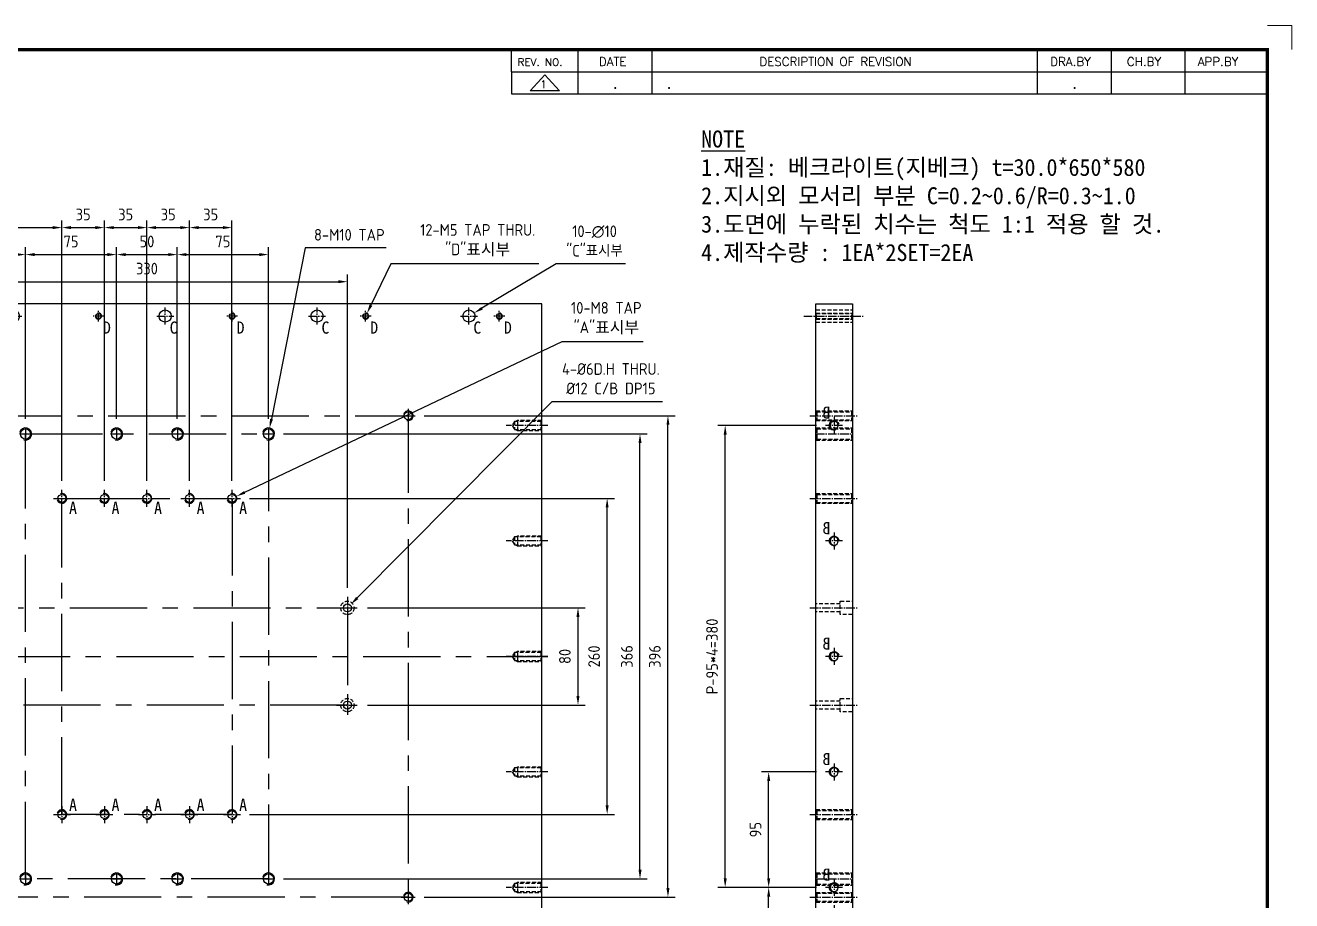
# Model space of a CAD drawing. Header units: millimetres. Extents: x 282 to 14566, y -4134 to 5341.
# Drawn here: x 2559 to 3601, y -1220 to -501 of the extents above; entities that cross this region are included whole.
import ezdxf
from ezdxf.enums import TextEntityAlignment as Align

# ---------------------------------------------------------------- set-up
doc = ezdxf.new("R2010")
doc.units = ezdxf.units.MM
for name, pattern in [('CENTER', [50.8, 31.75, -6.35, 6.35, -6.35]), ('CENTER1', [10, 7, -1, 1, -1]), ('CENTERX2', [101.6, 63.5, -12.7, 12.7, -12.7]), ('HIDDEN2', [4.7625, 3.175, -1.5875])]:
    doc.linetypes.add(name, pattern=pattern)
for name, color, linetype in [('CENTER', 1, 'CENTER'), ('FORMAT-1', 7, 'Continuous'), ('THIN', 3, 'Continuous')]:
    doc.layers.add(name, color=color, linetype=linetype)
doc.styles.add('HAN', font='')
doc.styles.add('RC', font='ROMANC.SHX')
doc.styles.get("Standard").update_dxf_attribs({"font": 'ISOCP.SHX', "bigfont": 'WHGTXT.SHX'})
doc.styles.get('HAN').set_extended_font_data('GulimChe')
doc.dimstyles.new('PS-3', dxfattribs={"dimscale": 3, "dimtxt": 3.2, "dimasz": 2.5, "dimexe": 2, "dimexo": 2.5, "dimgap": 2, "dimtad": 1, "dimtoh": 1, "dimrnd": 0.05, "dimzin": 12, "dimdsep": 46, "dimtxsty": 'Standard', "dimcen": 0, "dimclrt": 2, "dimazin": 3, "dimtfac": 1, "dimtofl": 0, "dimtmove": 0, "dimatfit": 3, "dimfxl": 0, "dimtolj": 1, "dimtzin": 0, "dimarcsym": 0})

# ---------------------------------------------------------------- blocks, each defined once
blk = doc.blocks.new('A$C065017E1')
at = {"color": 1, "linetype": 'CENTER1'}
for p, q in [((-585, 565.4), (-585, 574.6)), ((-560, 563), (-560, 577)), ((-475, 565.4), (-475, 574.6)), ((-435, 563), (-435, 577)), ((-365, 565.4), (-365, 574.6)), ((-310, 563), (-310, 577)), ((-255, 565.4), (-255, 574.6)), ((-185, 563), (-185, 577)), ((-145, 565.4), (-145, 574.6)), ((-60, 563), (-60, 577)), ((-35, 565.4), (-35, 574.6)), ((-580.4, 570), (-589.6, 570)), ((-567, 570), (-553, 570)), ((-470.4, 570), (-479.6, 570)), ((-442, 570), (-428, 570)), ((-360.4, 570), (-369.6, 570)), ((-317, 570), (-303, 570)), ((-250.4, 570), (-259.6, 570)), ((-192, 570), (-178, 570)), ((-140.4, 570), (-149.6, 570)), ((-67, 570), (-53, 570)), ((-30.4, 570), (-39.6, 570)), ((-655, 480), (-620.6, 480)), ((5, 480), (-29.4, 480)), ((-402, 420), (-388, 420)), ((-395, 413), (-395, 427)), ((-367, 420), (-353, 420)), ((-360, 413), (-360, 427)), ((-332, 420), (-318, 420)), ((-325, 413), (-325, 427)), ((-297, 420), (-283, 420)), ((-290, 413), (-290, 427)), ((-262, 420), (-248, 420)), ((-255, 413), (-255, 427)), ((-655, 385), (-620.6, 385)), ((5, 385), (-29.4, 385)), ((-490, 339), (-490, 321)), ((-160, 339), (-160, 321)), ((-499, 330), (-481, 330)), ((-169, 330), (-151, 330)), ((-655, 290), (-620.6, 290)), ((5, 290), (-29.4, 290)), ((-490, 259), (-490, 241)), ((-160, 259), (-160, 241)), ((-499, 250), (-481, 250)), ((-169, 250), (-151, 250)), ((-655, 195), (-620.6, 195)), ((5, 195), (-29.4, 195)), ((-395, 167), (-395, 153)), ((-360, 167), (-360, 153)), ((-325, 167), (-325, 153)), ((-290, 167), (-290, 153)), ((-255, 167), (-255, 153)), ((-402, 160), (-388, 160)), ((-367, 160), (-353, 160)), ((-332, 160), (-318, 160)), ((-297, 160), (-283, 160)), ((-262, 160), (-248, 160)), ((-655, 100), (-620.6, 100)), ((5, 100), (-29.4, 100)), ((-585, 14.6), (-585, 5.4)), ((-560, 17), (-560, 3)), ((-475, 14.6), (-475, 5.4)), ((-435, 17), (-435, 3)), ((-365, 14.6), (-365, 5.4)), ((-310, 17), (-310, 3)), ((-255, 14.6), (-255, 5.4)), ((-185, 17), (-185, 3)), ((-145, 14.6), (-145, 5.4)), ((-60, 17), (-60, 3)), ((-35, 14.6), (-35, 5.4)), ((-580.4, 10), (-589.6, 10)), ((-567, 10), (-553, 10)), ((-470.4, 10), (-479.6, 10)), ((-442, 10), (-428, 10)), ((-360.4, 10), (-369.6, 10)), ((-317, 10), (-303, 10)), ((-250.4, 10), (-259.6, 10)), ((-192, 10), (-178, 10)), ((-140.4, 10), (-149.6, 10)), ((-67, 10), (-53, 10)), ((-30.4, 10), (-39.6, 10))]:
    blk.add_line(p, q, dxfattribs=at)
at = {"linetype": 'HIDDEN2'}
for p, q in [((-630, 484), (-630, 476)), ((-627.5, 483.3), (-627.5, 476.7)), ((-22.5, 483.3), (-22.5, 476.7)), ((-20, 484), (-20, 476)), ((-630, 389), (-630, 381)), ((-627.5, 388.3), (-627.5, 381.7)), ((-22.5, 388.3), (-22.5, 381.7)), ((-20, 389), (-20, 381)), ((-630, 294), (-630, 286)), ((-627.5, 293.3), (-627.5, 286.7)), ((-22.5, 293.3), (-22.5, 286.7)), ((-20, 294), (-20, 286)), ((-630, 199), (-630, 191)), ((-627.5, 198.3), (-627.5, 191.7)), ((-22.5, 198.3), (-22.5, 191.7)), ((-20, 199), (-20, 191)), ((-630, 104), (-630, 96)), ((-627.5, 103.3), (-627.5, 96.7)), ((-22.5, 103.3), (-22.5, 96.7)), ((-20, 104), (-20, 96))]:
    blk.add_line(p, q, dxfattribs=at)
at = {"color": 2, "ltscale": 10}
blk.add_lwpolyline([(-650, 580), (-650, 0), (0, 0), (0, 580)], close=True, dxfattribs=at)
at = {"linetype": 'HIDDEN2'}
for points in [[(-650, 484), (-630, 484), (-628.8, 483.3)], [(-650, 484), (-649.3, 483.3), (-649.3, 476.7), (-650, 476)], [(-649.3, 483.3), (-627.5, 483.3), (-625.6, 480), (-627.5, 476.7), (-649.3, 476.7)], [(-0.7, 483.3), (-22.5, 483.3), (-24.4, 480), (-22.5, 476.7), (-0.7, 476.7)], [(0, 484), (-20, 484), (-21.2, 483.3)], [(0, 484), (-0.7, 483.3), (-0.7, 476.7), (0, 476)], [(-628.8, 476.7), (-630, 476), (-650, 476)], [(-21.2, 476.7), (-20, 476), (0, 476)], [(-650, 389), (-630, 389), (-628.8, 388.3)], [(-650, 389), (-649.3, 388.3), (-649.3, 381.7), (-650, 381)], [(-649.3, 388.3), (-627.5, 388.3), (-625.6, 385), (-627.5, 381.7), (-649.3, 381.7)], [(-0.7, 388.3), (-22.5, 388.3), (-24.4, 385), (-22.5, 381.7), (-0.7, 381.7)], [(0, 389), (-20, 389), (-21.2, 388.3)], [(0, 389), (-0.7, 388.3), (-0.7, 381.7), (0, 381)], [(-628.8, 381.7), (-630, 381), (-650, 381)], [(-21.2, 381.7), (-20, 381), (0, 381)], [(-650, 294), (-630, 294), (-628.8, 293.3)], [(-650, 294), (-649.3, 293.3), (-649.3, 286.7), (-650, 286)], [(-649.3, 293.3), (-627.5, 293.3), (-625.6, 290), (-627.5, 286.7), (-649.3, 286.7)], [(-0.7, 293.3), (-22.5, 293.3), (-24.4, 290), (-22.5, 286.7), (-0.7, 286.7)], [(0, 294), (-20, 294), (-21.2, 293.3)], [(0, 294), (-0.7, 293.3), (-0.7, 286.7), (0, 286)], [(-628.8, 286.7), (-630, 286), (-650, 286)], [(-21.2, 286.7), (-20, 286), (0, 286)], [(-650, 199), (-630, 199), (-628.8, 198.3)], [(-650, 199), (-649.3, 198.3), (-649.3, 191.7), (-650, 191)], [(-649.3, 198.3), (-627.5, 198.3), (-625.6, 195), (-627.5, 191.7), (-649.3, 191.7)], [(-0.7, 198.3), (-22.5, 198.3), (-24.4, 195), (-22.5, 191.7), (-0.7, 191.7)], [(0, 199), (-20, 199), (-21.2, 198.3)], [(0, 199), (-0.7, 198.3), (-0.7, 191.7), (0, 191)], [(-628.8, 191.7), (-630, 191), (-650, 191)], [(-21.2, 191.7), (-20, 191), (0, 191)], [(-650, 104), (-630, 104), (-628.8, 103.3)], [(-650, 104), (-649.3, 103.3), (-649.3, 96.7), (-650, 96)], [(-628.8, 96.7), (-630, 96), (-650, 96)], [(-649.3, 103.3), (-627.5, 103.3), (-625.6, 100), (-627.5, 96.7), (-649.3, 96.7)], [(-0.7, 103.3), (-22.5, 103.3), (-24.4, 100), (-22.5, 96.7), (-0.7, 96.7)], [(0, 104), (-20, 104), (-21.2, 103.3)], [(-21.2, 96.7), (-20, 96), (0, 96)], [(0, 104), (-0.7, 103.3), (-0.7, 96.7), (0, 96)]]:
    blk.add_lwpolyline(points, dxfattribs=at)
at = {"color": 2}
for centre in [(-560, 570), (-435, 570), (-310, 570), (-185, 570), (-60, 570), (-560, 10), (-435, 10), (-310, 10), (-185, 10), (-60, 10)]:
    blk.add_circle(centre, 5, dxfattribs=at)
at = {"color": 3}
for centre in [(-585, 570), (-475, 570), (-365, 570), (-255, 570), (-145, 570), (-35, 570), (-585, 10), (-475, 10), (-365, 10), (-255, 10), (-145, 10), (-35, 10)]:
    blk.add_circle(centre, 2.1, dxfattribs=at)
at = {"ltscale": 10}
for centre in [(-560, 488), (-110, 488), (-395, 420), (-360, 420), (-325, 420), (-290, 420), (-255, 420), (-395, 160), (-360, 160), (-325, 160), (-290, 160), (-255, 160), (-560, 92), (-110, 92)]:
    blk.add_circle(centre, 3.32, dxfattribs=at)
for centre in [(-425, 473), (-350, 473), (-300, 473), (-225, 473), (-425, 107), (-350, 107), (-300, 107), (-225, 107)]:
    blk.add_circle(centre, 4.19)
at = {"linetype": 'HIDDEN2'}
for centre in [(-490, 330), (-160, 330), (-490, 250), (-160, 250)]:
    blk.add_circle(centre, 5.5, dxfattribs=at)
at = {"color": 2, "ltscale": 10}
for centre in [(-490, 330), (-160, 330), (-490, 250), (-160, 250)]:
    blk.add_circle(centre, 3.3, dxfattribs=at)
for centre, start, end in [((-585, 570), 164.966, 104.591), ((-475, 570), 164.966, 104.591), ((-365, 570), 164.966, 104.591), ((-255, 570), 164.966, 104.591), ((-145, 570), 164.966, 104.591), ((-35, 570), 164.966, 104.591), ((-585, 10), 255.409, 195.034), ((-475, 10), 255.409, 195.034), ((-365, 10), 255.409, 195.034), ((-255, 10), 255.409, 195.034), ((-145, 10), 255.409, 195.034), ((-35, 10), 255.409, 195.034)]:
    blk.add_arc(centre, 2.5, start, end)
at = {"layer": 'CENTER', "ltscale": 10}
for p, q in [((-560, 493.7), (-560, 482.3)), ((-110, 493.7), (-110, 482.3)), ((-565.7, 488), (-554.3, 488)), ((-115.7, 488), (-104.3, 488)), ((-560, 97.7), (-560, 86.3)), ((-110, 97.7), (-110, 86.3)), ((-565.7, 92), (-554.3, 92)), ((-115.7, 92), (-104.3, 92))]:
    blk.add_line(p, q, dxfattribs=at)
at = {"layer": 'CENTER'}
for p, q in [((-430, 473), (-420, 473)), ((-425, 478), (-425, 468)), ((-355, 473), (-345, 473)), ((-350, 478), (-350, 468)), ((-305, 473), (-295, 473)), ((-300, 478), (-300, 468)), ((-230, 473), (-220, 473)), ((-225, 478), (-225, 468)), ((-430, 107), (-420, 107)), ((-425, 112), (-425, 102)), ((-355, 107), (-345, 107)), ((-350, 112), (-350, 102)), ((-305, 107), (-295, 107)), ((-300, 112), (-300, 102)), ((-230, 107), (-220, 107)), ((-225, 112), (-225, 102))]:
    blk.add_line(p, q, dxfattribs=at)
at = {"layer": 'THIN', "ltscale": 10}
for centre, start, end in [((-560, 488), 255, 165), ((-110, 488), 255, 165), ((-395, 420), 195, 105), ((-360, 420), 195, 105), ((-325, 420), 195, 105), ((-290, 420), 195, 105), ((-255, 420), 195, 105), ((-395, 160), 255, 165), ((-360, 160), 255, 165), ((-325, 160), 255, 165), ((-290, 160), 255, 165), ((-255, 160), 255, 165), ((-560, 92), 255, 165), ((-110, 92), 255, 165)]:
    blk.add_arc(centre, 4, start, end, dxfattribs=at)
at = {"layer": 'THIN'}
for centre in [(-425, 473), (-350, 473), (-300, 473), (-225, 473), (-425, 107), (-350, 107), (-300, 107), (-225, 107)]:
    blk.add_arc(centre, 5, 255, 165, dxfattribs=at)
blk = doc.blocks.new('*D1400')
at = {"color": 0, "lineweight": -2}
for p, q in [((2886.9, -821.6), (3093.5, -821.6)), ((3087.5, -1210.1), (3087.5, -829.1)), ((2886.9, -1217.6), (3093.5, -1217.6))]:
    blk.add_line(p, q, dxfattribs=at)
at = {"color": 0}
for points in [[(3086.3, -829.1), (3088.8, -829.1), (3087.5, -821.6)], [(3086.3, -1210.1), (3088.8, -1210.1), (3087.5, -1217.6)]]:
    blk.add_solid(points, dxfattribs=at)
at = {"layer": 'DEFPOINTS', "color": 0}
for p in [(2879.4, -821.6), (3087.5, -821.6), (2879.4, -1217.6)]:
    blk.add_point(p, dxfattribs=at)
at = {"color": 2, "insert": (3076.7, -1019.6), "char_height": 9.6, "attachment_point": 5, "rotation": 90}
blk.add_mtext('\\A1;396', dxfattribs=at)
blk = doc.blocks.new('*D1401')
at = {"color": 0, "lineweight": -2}
for p, q in [((2771.2, -836.6), (3070.5, -836.6)), ((3064.5, -1195.1), (3064.5, -844.1)), ((2771.2, -1202.6), (3070.5, -1202.6))]:
    blk.add_line(p, q, dxfattribs=at)
at = {"color": 0}
for points in [[(3063.3, -844.1), (3065.8, -844.1), (3064.5, -836.6)], [(3063.3, -1195.1), (3065.8, -1195.1), (3064.5, -1202.6)]]:
    blk.add_solid(points, dxfattribs=at)
at = {"layer": 'DEFPOINTS', "color": 0}
for p in [(2763.7, -836.6), (3064.5, -836.6), (2763.7, -1202.6)]:
    blk.add_point(p, dxfattribs=at)
at = {"color": 2, "insert": (3053.7, -1019.6), "char_height": 9.6, "attachment_point": 5, "rotation": 90}
blk.add_mtext('\\A1;366', dxfattribs=at)
blk = doc.blocks.new('*D1402')
at = {"color": 0, "lineweight": -2}
for p, q in [((2743.2, -889.6), (3043.5, -889.6)), ((3037.5, -1142.1), (3037.5, -897.1)), ((2743.2, -1149.6), (3043.5, -1149.6))]:
    blk.add_line(p, q, dxfattribs=at)
at = {"color": 0}
for points in [[(3036.2, -897.1), (3038.7, -897.1), (3037.5, -889.6)], [(3036.2, -1142.1), (3038.7, -1142.1), (3037.5, -1149.6)]]:
    blk.add_solid(points, dxfattribs=at)
at = {"layer": 'DEFPOINTS', "color": 0}
for p in [(2735.7, -889.6), (3037.5, -889.6), (2735.7, -1149.6)]:
    blk.add_point(p, dxfattribs=at)
at = {"color": 2, "insert": (3026.7, -1019.6), "char_height": 9.6, "attachment_point": 5, "rotation": 90}
blk.add_mtext('\\A1;260', dxfattribs=at)
blk = doc.blocks.new('*D1403')
at = {"color": 0, "lineweight": -2}
for p, q in [((2840.2, -979.6), (3019.5, -979.6)), ((3013.5, -1052.1), (3013.5, -987.1)), ((2840.2, -1059.6), (3019.5, -1059.6))]:
    blk.add_line(p, q, dxfattribs=at)
at = {"color": 0}
for points in [[(3012.2, -987.1), (3014.7, -987.1), (3013.5, -979.6)], [(3012.2, -1052.1), (3014.7, -1052.1), (3013.5, -1059.6)]]:
    blk.add_solid(points, dxfattribs=at)
at = {"layer": 'DEFPOINTS', "color": 0}
for p in [(2832.7, -979.6), (3013.5, -979.6), (2832.7, -1059.6)]:
    blk.add_point(p, dxfattribs=at)
at = {"color": 2, "insert": (3002.7, -1019.6), "char_height": 9.6, "attachment_point": 5, "rotation": 90}
blk.add_mtext('\\A1;80', dxfattribs=at)
blk = doc.blocks.new('*D1410')
at = {"color": 0, "lineweight": -2}
for p, q in [((2493.7, -963.1), (2493.7, -705.4)), ((2823.7, -963.1), (2823.7, -705.4)), ((2501.2, -711.4), (2816.2, -711.4))]:
    blk.add_line(p, q, dxfattribs=at)
at = {"color": 0}
for points in [[(2501.2, -710.1), (2501.2, -712.6), (2493.7, -711.4)], [(2816.2, -710.1), (2816.2, -712.6), (2823.7, -711.4)]]:
    blk.add_solid(points, dxfattribs=at)
at = {"layer": 'DEFPOINTS', "color": 0}
for p in [(2823.7, -711.4), (2493.7, -970.6), (2823.7, -970.6)]:
    blk.add_point(p, dxfattribs=at)
at = {"color": 2, "insert": (2658.7, -700.6), "char_height": 9.6, "attachment_point": 5}
blk.add_mtext('\\A1;330', dxfattribs=at)
blk = doc.blocks.new('*D1411')
at = {"color": 0, "lineweight": -2}
for p, q in [((2333.7, -722.1), (2333.7, -683.1)), ((2558.7, -824.1), (2558.7, -683.1)), ((2341.2, -689.1), (2551.2, -689.1))]:
    blk.add_line(p, q, dxfattribs=at)
at = {"color": 0}
for points in [[(2341.2, -687.8), (2341.2, -690.3), (2333.7, -689.1)], [(2551.2, -687.8), (2551.2, -690.3), (2558.7, -689.1)]]:
    blk.add_solid(points, dxfattribs=at)
at = {"layer": 'DEFPOINTS', "color": 0}
for p in [(2558.7, -689.1), (2333.7, -729.6), (2558.7, -831.6)]:
    blk.add_point(p, dxfattribs=at)
at = {"color": 2, "insert": (2446.2, -678.3), "char_height": 9.6, "attachment_point": 5}
blk.add_mtext('\\A1;225', dxfattribs=at)
blk = doc.blocks.new('*D1412')
at = {"color": 0, "lineweight": -2}
for p, q in [((2558.7, -824.1), (2558.7, -683.1)), ((2633.7, -824.1), (2633.7, -683.1)), ((2566.2, -689.1), (2626.2, -689.1))]:
    blk.add_line(p, q, dxfattribs=at)
at = {"color": 0}
for points in [[(2566.2, -687.8), (2566.2, -690.3), (2558.7, -689.1)], [(2626.2, -687.8), (2626.2, -690.3), (2633.7, -689.1)]]:
    blk.add_solid(points, dxfattribs=at)
at = {"layer": 'DEFPOINTS', "color": 0}
for p in [(2633.7, -689.1), (2558.7, -831.6), (2633.7, -831.6)]:
    blk.add_point(p, dxfattribs=at)
at = {"color": 2, "insert": (2596.2, -678.3), "char_height": 9.6, "attachment_point": 5}
blk.add_mtext('\\A1;75', dxfattribs=at)
blk = doc.blocks.new('*D1413')
at = {"color": 0, "lineweight": -2}
for p, q in [((2633.7, -824.1), (2633.7, -683.1)), ((2683.7, -824.1), (2683.7, -683.1)), ((2641.2, -689.1), (2676.2, -689.1))]:
    blk.add_line(p, q, dxfattribs=at)
at = {"color": 0}
for points in [[(2641.2, -687.8), (2641.2, -690.3), (2633.7, -689.1)], [(2676.2, -687.8), (2676.2, -690.3), (2683.7, -689.1)]]:
    blk.add_solid(points, dxfattribs=at)
at = {"layer": 'DEFPOINTS', "color": 0}
for p in [(2683.7, -689.1), (2633.7, -831.6), (2683.7, -831.6)]:
    blk.add_point(p, dxfattribs=at)
at = {"color": 2, "insert": (2658.7, -678.3), "char_height": 9.6, "attachment_point": 5}
blk.add_mtext('\\A1;50', dxfattribs=at)
blk = doc.blocks.new('*D1414')
at = {"color": 0, "lineweight": -2}
for p, q in [((2683.7, -824.1), (2683.7, -683.1)), ((2758.7, -824.1), (2758.7, -683.1)), ((2691.2, -689.1), (2751.2, -689.1))]:
    blk.add_line(p, q, dxfattribs=at)
at = {"color": 0}
for points in [[(2691.2, -687.8), (2691.2, -690.3), (2683.7, -689.1)], [(2751.2, -687.8), (2751.2, -690.3), (2758.7, -689.1)]]:
    blk.add_solid(points, dxfattribs=at)
at = {"layer": 'DEFPOINTS', "color": 0}
for p in [(2758.7, -689.1), (2683.7, -831.6), (2758.7, -831.6)]:
    blk.add_point(p, dxfattribs=at)
at = {"color": 2, "insert": (2721.2, -678.3), "char_height": 9.6, "attachment_point": 5}
blk.add_mtext('\\A1;75', dxfattribs=at)
blk = doc.blocks.new('*D1415')
at = {"color": 0, "lineweight": -2}
for p, q in [((2333.7, -722.1), (2333.7, -660.9)), ((2341.2, -666.9), (2581.2, -666.9)), ((2588.7, -875.1), (2588.7, -660.9))]:
    blk.add_line(p, q, dxfattribs=at)
at = {"color": 0}
for points in [[(2341.2, -665.6), (2341.2, -668.1), (2333.7, -666.9)], [(2581.2, -665.6), (2581.2, -668.1), (2588.7, -666.9)]]:
    blk.add_solid(points, dxfattribs=at)
at = {"layer": 'DEFPOINTS', "color": 0}
for p in [(2588.7, -666.9), (2333.7, -729.6), (2588.7, -882.6)]:
    blk.add_point(p, dxfattribs=at)
at = {"color": 2, "insert": (2461.2, -656.1), "char_height": 9.6, "attachment_point": 5}
blk.add_mtext('\\A1;255', dxfattribs=at)
blk = doc.blocks.new('*D1416')
at = {"color": 0, "lineweight": -2}
for p, q in [((2588.7, -875.1), (2588.7, -660.9)), ((2596.2, -666.9), (2616.2, -666.9)), ((2623.7, -875.1), (2623.7, -660.9))]:
    blk.add_line(p, q, dxfattribs=at)
at = {"color": 0}
for points in [[(2596.2, -665.6), (2596.2, -668.1), (2588.7, -666.9)], [(2616.2, -665.6), (2616.2, -668.1), (2623.7, -666.9)]]:
    blk.add_solid(points, dxfattribs=at)
at = {"layer": 'DEFPOINTS', "color": 0}
for p in [(2623.7, -666.9), (2588.7, -882.6), (2623.7, -882.6)]:
    blk.add_point(p, dxfattribs=at)
at = {"color": 2, "insert": (2606.2, -656.1), "char_height": 9.6, "attachment_point": 5}
blk.add_mtext('\\A1;35', dxfattribs=at)
blk = doc.blocks.new('*D1417')
at = {"color": 0, "lineweight": -2}
for p, q in [((2623.7, -875.1), (2623.7, -660.9)), ((2631.2, -666.9), (2651.2, -666.9)), ((2658.7, -875.1), (2658.7, -660.9))]:
    blk.add_line(p, q, dxfattribs=at)
at = {"color": 0}
for points in [[(2631.2, -665.6), (2631.2, -668.1), (2623.7, -666.9)], [(2651.2, -665.6), (2651.2, -668.1), (2658.7, -666.9)]]:
    blk.add_solid(points, dxfattribs=at)
at = {"layer": 'DEFPOINTS', "color": 0}
for p in [(2658.7, -666.9), (2623.7, -882.6), (2658.7, -882.6)]:
    blk.add_point(p, dxfattribs=at)
at = {"color": 2, "insert": (2641.2, -656.1), "char_height": 9.6, "attachment_point": 5}
blk.add_mtext('\\A1;35', dxfattribs=at)
blk = doc.blocks.new('*D1418')
at = {"color": 0, "lineweight": -2}
for p, q in [((2658.7, -875.1), (2658.7, -660.9)), ((2666.2, -666.9), (2686.2, -666.9)), ((2693.7, -875.1), (2693.7, -660.9))]:
    blk.add_line(p, q, dxfattribs=at)
at = {"color": 0}
for points in [[(2666.2, -665.6), (2666.2, -668.1), (2658.7, -666.9)], [(2686.2, -665.6), (2686.2, -668.1), (2693.7, -666.9)]]:
    blk.add_solid(points, dxfattribs=at)
at = {"layer": 'DEFPOINTS', "color": 0}
for p in [(2693.7, -666.9), (2658.7, -882.6), (2693.7, -882.6)]:
    blk.add_point(p, dxfattribs=at)
at = {"color": 2, "insert": (2676.2, -656.1), "char_height": 9.6, "attachment_point": 5}
blk.add_mtext('\\A1;35', dxfattribs=at)
blk = doc.blocks.new('*D1419')
at = {"color": 0, "lineweight": -2}
for p, q in [((2693.7, -875.1), (2693.7, -660.9)), ((2701.2, -666.9), (2721.2, -666.9)), ((2728.7, -875.1), (2728.7, -660.9))]:
    blk.add_line(p, q, dxfattribs=at)
at = {"color": 0}
for points in [[(2701.2, -665.6), (2701.2, -668.1), (2693.7, -666.9)], [(2721.2, -665.6), (2721.2, -668.1), (2728.7, -666.9)]]:
    blk.add_solid(points, dxfattribs=at)
at = {"layer": 'DEFPOINTS', "color": 0}
for p in [(2728.7, -666.9), (2693.7, -882.6), (2728.7, -882.6)]:
    blk.add_point(p, dxfattribs=at)
at = {"color": 2, "insert": (2711.2, -656.1), "char_height": 9.6, "attachment_point": 5}
blk.add_mtext('\\A1;35', dxfattribs=at)
blk = doc.blocks.new('*D1314')
at = {"color": 0, "lineweight": -2, "ltscale": 10}
for p, q in [((2859.3, -696.7), (2843, -730.6)), ((2981.3, -696.7), (2859.3, -696.7))]:
    blk.add_line(p, q, dxfattribs=at)
at = {"color": 0, "ltscale": 10}
blk.add_solid([(2841.9, -730.1), (2844.2, -731.2), (2839.8, -737.4)], dxfattribs=at)
at = {"layer": 'DEFPOINTS', "color": 0, "ltscale": 10}
for p in [(2839.8, -737.4), (2837.6, -741.9)]:
    blk.add_point(p, dxfattribs=at)
at = {"color": 2, "ltscale": 10, "insert": (2930.9, -677.3), "char_height": 9.6, "attachment_point": 5}
blk.add_mtext('\\A1;12-M5 TAP THRU.\\P"D"{\\fGulim|b0|i0|c129|p50;표시부}', dxfattribs=at)
blk = doc.blocks.new('*D1315')
at = {"color": 0, "lineweight": -2, "ltscale": 10}
for p, q in [((2995.5, -696.8), (2934.4, -733.2)), ((3052.7, -696.8), (2995.5, -696.8))]:
    blk.add_line(p, q, dxfattribs=at)
at = {"color": 0, "ltscale": 10}
blk.add_solid([(2933.8, -732.2), (2935.1, -734.3), (2928, -737.1)], dxfattribs=at)
at = {"layer": 'DEFPOINTS', "color": 0, "ltscale": 10}
for p in [(2928, -737.1), (2919.4, -742.2)]:
    blk.add_point(p, dxfattribs=at)
at = {"color": 2, "ltscale": 10, "insert": (3027.1, -677.9), "char_height": 9.6, "attachment_point": 5}
blk.add_mtext('\\A1;10-∅10\\P"C"표시부', dxfattribs=at)
blk = doc.blocks.new('*D1316')
at = {"color": 0, "lineweight": -2, "ltscale": 10}
for p, q in [((2992, -810.1), (2831.8, -971.5)), ((3082.9, -810.1), (2992, -810.1))]:
    blk.add_line(p, q, dxfattribs=at)
at = {"color": 0, "ltscale": 10}
blk.add_solid([(2830.9, -970.6), (2832.7, -972.4), (2826.5, -976.8)], dxfattribs=at)
at = {"layer": 'DEFPOINTS', "color": 0, "ltscale": 10}
for p in [(2826.5, -976.8), (2820.9, -982.5)]:
    blk.add_point(p, dxfattribs=at)
at = {"color": 2, "ltscale": 10, "insert": (3040.5, -791.2), "char_height": 9.6, "attachment_point": 5}
blk.add_mtext('\\A1;4-%%c6D.H THRU.\\P%%c12 C/B DP15', dxfattribs=at)
blk = doc.blocks.new('*D1317')
at = {"color": 0, "lineweight": -2, "ltscale": 10}
for p, q in [((3000.3, -760.7), (2739.1, -884.7)), ((3067.2, -760.7), (3000.3, -760.7))]:
    blk.add_line(p, q, dxfattribs=at)
at = {"color": 0, "ltscale": 10}
blk.add_solid([(2738.6, -883.6), (2739.6, -885.8), (2732.3, -887.9)], dxfattribs=at)
at = {"layer": 'DEFPOINTS', "color": 0, "ltscale": 10}
for p in [(2725.1, -891.4), (2732.3, -887.9)]:
    blk.add_point(p, dxfattribs=at)
at = {"color": 2, "ltscale": 10, "insert": (3036.8, -741.4), "char_height": 9.6, "attachment_point": 5}
blk.add_mtext('\\A1;10-M8 TAP\\P"A"{\\fGulim|b0|i0|c129|p50;표시부}', dxfattribs=at)
blk = doc.blocks.new('*D1420')
at = {"color": 0, "lineweight": -2}
for p, q in [((2788.8, -683.6), (2761.1, -824.4)), ((2855.7, -683.6), (2788.8, -683.6))]:
    blk.add_line(p, q, dxfattribs=at)
at = {"color": 0}
blk.add_solid([(2759.9, -824.1), (2762.4, -824.6), (2759.7, -831.7)], dxfattribs=at)
at = {"layer": 'DEFPOINTS', "color": 0}
for p in [(2759.7, -831.7), (2757.7, -841.5)]:
    blk.add_point(p, dxfattribs=at)
at = {"color": 2, "insert": (2825.3, -672.8), "char_height": 9.6, "attachment_point": 5}
blk.add_mtext('\\A1;8-M10 TAP', dxfattribs=at)
blk = doc.blocks.new('A$C6DBB1F85')
at = {"color": 251, "linetype": 'CENTER1'}
for p, q in [((5.7, 0), (-34.3, 0)), ((5.7, -68), (-34.3, -68)), ((5.7, -328), (-34.3, -328)), ((5.7, -396), (-34.3, -396))]:
    blk.add_line(p, q, dxfattribs=at)
at = {"color": 251, "linetype": 'HIDDEN2'}
for p, q in [((0.7, 4), (-29.3, 4)), ((0, 3.3), (-28.6, 3.3)), ((0.7, -4), (-29.3, -4)), ((0, -3.3), (-28.6, -3.3)), ((0.7, -64), (-29.3, -64)), ((0.7, -72), (-29.3, -72)), ((0, -64.7), (-28.6, -64.7)), ((0, -71.3), (-28.6, -71.3)), ((0.7, -324), (-29.3, -324)), ((0.7, -332), (-29.3, -332)), ((0, -324.7), (-28.6, -324.7)), ((0, -331.3), (-28.6, -331.3)), ((0.7, -392), (-29.3, -392)), ((0, -392.7), (-28.6, -392.7)), ((0.7, -400), (-29.3, -400)), ((0, -399.3), (-28.6, -399.3))]:
    blk.add_line(p, q, dxfattribs=at)
for points in [[(-29.3, 4), (-28.6, 3.3), (-28.6, -3.3), (-29.3, -4)], [(0.7, 4), (0, 3.3), (0, -3.3), (0.7, -4)], [(-29.3, -64), (-28.6, -64.7), (-28.6, -71.3), (-29.3, -72)], [(0.7, -64), (0, -64.7), (0, -71.3), (0.7, -72)], [(-29.3, -324), (-28.6, -324.7), (-28.6, -331.3), (-29.3, -332)], [(0.7, -324), (0, -324.7), (0, -331.3), (0.7, -332)], [(-29.3, -392), (-28.6, -392.7), (-28.6, -399.3), (-29.3, -400)], [(0.7, -392), (0, -392.7), (0, -399.3), (0.7, -400)]]:
    blk.add_lwpolyline(points, dxfattribs=at)
blk = doc.blocks.new('A$C45F8230B')
at = {"color": 6, "linetype": 'HIDDEN2'}
for p, q in [((0.8, 5), (-29.2, 5)), ((0, 4.2), (-28.4, 4.2)), ((0.8, -5), (-29.2, -5)), ((0, -4.2), (-28.4, -4.2)), ((0.8, -361), (-29.2, -361)), ((0, -361.8), (-28.4, -361.8)), ((0.8, -371), (-29.2, -371)), ((0, -370.2), (-28.4, -370.2))]:
    blk.add_line(p, q, dxfattribs=at)
at = {"color": 6, "linetype": 'CENTER1'}
for p, q in [((0.8, 0), (-29.2, 0)), ((0.8, -366), (-29.2, -366))]:
    blk.add_line(p, q, dxfattribs=at)
at = {"color": 6, "linetype": 'HIDDEN2'}
for points in [[(-29.2, 5), (-28.4, 4.2), (-28.4, -4.2), (-29.2, -5)], [(0.8, 5), (0, 4.2), (0, -4.2), (0.8, -5)], [(-29.2, -361), (-28.4, -361.8), (-28.4, -370.2), (-29.2, -371)], [(0.8, -361), (0, -361.8), (0, -370.2), (0.8, -371)]]:
    blk.add_lwpolyline(points, dxfattribs=at)
blk = doc.blocks.new('A$C3AAF212B')
at = {"linetype": 'HIDDEN2'}
for p, q in [((30, 285), (0, 285)), ((30, 282.5), (0, 282.5)), ((29.6, 282.1), (0.4, 282.1)), ((30, 277.5), (0, 277.5)), ((30, 275), (0, 275)), ((29.6, 277.9), (0.4, 277.9)), ((10, 43.3), (30, 43.3)), ((10, 36.7), (30, 36.7)), ((10, -36.7), (30, -36.7)), ((10, -43.3), (30, -43.3)), ((30, -275), (0, -275)), ((30, -277.5), (0, -277.5)), ((29.6, -277.9), (0.4, -277.9)), ((30, -282.5), (0, -282.5)), ((30, -285), (0, -285)), ((29.6, -282.1), (0.4, -282.1))]:
    blk.add_line(p, q, dxfattribs=at)
at = {"color": 1, "linetype": 'CENTER1'}
for p, q in [((40, 280), (-10, 280)), ((8, 190), (22, 190)), ((15, 197), (15, 183)), ((8, 95), (22, 95)), ((15, 102), (15, 88)), ((35, 40), (-5, 40)), ((8, 0), (22, 0)), ((15, 7), (15, -7)), ((35, -40), (-5, -40)), ((15, -88), (15, -102)), ((8, -95), (22, -95)), ((15, -183), (15, -197)), ((8, -190), (22, -190)), ((40, -280), (-10, -280))]:
    blk.add_line(p, q, dxfattribs=at)
at = {"color": 2, "ltscale": 10}
blk.add_lwpolyline([(0, -290), (30, -290), (30, 290), (0, 290)], close=True, dxfattribs=at)
at = {"linetype": 'HIDDEN2'}
for points in [[(0, 277.5), (0.4, 277.9), (0.4, 282.1), (0, 282.5)], [(30, 277.5), (29.6, 277.9), (29.6, 282.1), (30, 282.5)], [(0, 34.5), (10, 34.5), (10, 45.5), (0, 45.5)], [(0, -45.5), (10, -45.5), (10, -34.5), (0, -34.5)], [(0, -277.5), (0.4, -277.9), (0.4, -282.1), (0, -282.5)], [(30, -277.5), (29.6, -277.9), (29.6, -282.1), (30, -282.5)]]:
    blk.add_lwpolyline(points, dxfattribs=at)
at = {"ltscale": 10}
for centre in [(15, 190), (15, 95), (15, 0), (15, -95), (15, -190)]:
    blk.add_circle(centre, 3.32, dxfattribs=at)
at = {"layer": 'THIN', "ltscale": 10}
for centre in [(15, 190), (15, 95), (15, 0), (15, -95), (15, -190)]:
    blk.add_arc(centre, 4, 255, 165, dxfattribs=at)
for name, p in [('A$C6DBB1F85', (29.3, 198)), ('A$C45F8230B', (29.2, 183))]:
    blk.add_blockref(name, p)
at = {"color": 3, "style": 'HAN'}
for p in [(18.1, 195.6), (18.1, 100.6), (18.1, 5.6), (18.1, -89.4), (18.1, -184.4)]:
    blk.add_text('B', height=10, dxfattribs=at).set_placement(p)
blk = doc.blocks.new('*D1324')
at = {"color": 0, "lineweight": -2, "ltscale": 10}
for p, q in [((3209.8, -1209.6), (3164.4, -1209.6)), ((3170.4, -1302.1), (3170.4, -1217.1)), ((3201.8, -1309.6), (3164.4, -1309.6))]:
    blk.add_line(p, q, dxfattribs=at)
at = {"color": 0, "ltscale": 10}
for points in [[(3169.2, -1217.1), (3171.7, -1217.1), (3170.4, -1209.6)], [(3169.2, -1302.1), (3171.7, -1302.1), (3170.4, -1309.6)]]:
    blk.add_solid(points, dxfattribs=at)
at = {"layer": 'DEFPOINTS', "color": 0, "ltscale": 10}
for p in [(3170.4, -1209.6), (3217.3, -1209.6), (3209.3, -1309.6)]:
    blk.add_point(p, dxfattribs=at)
at = {"color": 2, "ltscale": 10, "insert": (3159.6, -1259.6), "char_height": 9.6, "attachment_point": 5, "rotation": 90}
blk.add_mtext('\\A1;100', dxfattribs=at)
blk = doc.blocks.new('*D1325')
at = {"color": 0, "lineweight": -2, "ltscale": 10}
for p, q in [((3209.8, -1114.6), (3164.4, -1114.6)), ((3170.4, -1202.1), (3170.4, -1122.1)), ((3209.8, -1209.6), (3164.4, -1209.6))]:
    blk.add_line(p, q, dxfattribs=at)
at = {"color": 0, "ltscale": 10}
for points in [[(3169.2, -1122.1), (3171.7, -1122.1), (3170.4, -1114.6)], [(3169.2, -1202.1), (3171.7, -1202.1), (3170.4, -1209.6)]]:
    blk.add_solid(points, dxfattribs=at)
at = {"layer": 'DEFPOINTS', "color": 0, "ltscale": 10}
for p in [(3170.4, -1114.6), (3217.3, -1114.6), (3217.3, -1209.6)]:
    blk.add_point(p, dxfattribs=at)
at = {"color": 2, "ltscale": 10, "insert": (3159.6, -1162.1), "char_height": 9.6, "attachment_point": 5, "rotation": 90}
blk.add_mtext('\\A1;95', dxfattribs=at)
blk = doc.blocks.new('*D1326')
at = {"color": 0, "lineweight": -2, "ltscale": 10}
for p, q in [((3209.8, -829.6), (3128.6, -829.6)), ((3134.6, -1202.1), (3134.6, -837.1)), ((3209.8, -1209.6), (3128.6, -1209.6))]:
    blk.add_line(p, q, dxfattribs=at)
at = {"color": 0, "ltscale": 10}
for points in [[(3133.4, -837.1), (3135.9, -837.1), (3134.6, -829.6)], [(3133.4, -1202.1), (3135.9, -1202.1), (3134.6, -1209.6)]]:
    blk.add_solid(points, dxfattribs=at)
at = {"layer": 'DEFPOINTS', "color": 0, "ltscale": 10}
for p in [(3134.6, -829.6), (3217.3, -829.6), (3217.3, -1209.6)]:
    blk.add_point(p, dxfattribs=at)
at = {"color": 2, "ltscale": 10, "insert": (3123.8, -1019.6), "char_height": 9.6, "attachment_point": 5, "rotation": 90}
blk.add_mtext('\\A1;P-95*4=380', dxfattribs=at)
blk = doc.blocks.new('*D1327')
at = {"color": 0, "lineweight": -2, "ltscale": 10}
for p, q in [((3224.3, -1224.1), (3224.3, -1357.8)), ((3209.3, -1317.1), (3209.3, -1357.8)), ((3201.8, -1351.8), (3194.3, -1351.8)), ((3231.8, -1351.8), (3239.3, -1351.8))]:
    blk.add_line(p, q, dxfattribs=at)
at = {"color": 0, "ltscale": 10}
for points in [[(3201.8, -1350.5), (3201.8, -1353), (3209.3, -1351.8)], [(3231.8, -1350.5), (3231.8, -1353), (3224.3, -1351.8)]]:
    blk.add_solid(points, dxfattribs=at)
at = {"layer": 'DEFPOINTS', "color": 0, "ltscale": 10}
for p in [(3224.3, -1216.6), (3209.3, -1309.6), (3224.3, -1351.8)]:
    blk.add_point(p, dxfattribs=at)
at = {"color": 2, "ltscale": 10, "insert": (3216.8, -1341), "char_height": 9.6, "attachment_point": 5}
blk.add_mtext('\\A1;15', dxfattribs=at)
blk = doc.blocks.new('format-3')
at = {"color": 3, "lineweight": 9}
for p in [(414.5, 291.3), (419.5, 286.3)]:
    blk.add_line(p, (419.5, 291.3), dxfattribs=at)
at = {"color": 180}
for p, q in [((258.97, 281.75), (258.97, 286.3)), ((272.71, 281.75), (272.71, 286.3)), ((287.94, 281.75), (287.94, 286.3)), ((367.22, 281.75), (367.22, 286.3)), ((382.45, 281.75), (382.45, 286.3)), ((397.61, 281.75), (397.61, 286.3)), ((258.97, 281.75), (414.5, 281.75))]:
    blk.add_line(p, q, dxfattribs=at)
at = {"layer": 'FORMAT-1', "const_width": 0.7}
blk.add_lwpolyline([(13, 5), (13, 286.3), (414.5, 286.3), (414.5, 5)], close=True, dxfattribs=at)
at = {"color": 2, "style": 'RC'}
for s, height, p in [('REV. NO.', 1.56, (260.23, 282.95)), ('DATE', 1.788, (276.95, 282.94)), ('DESCRIPTION OF REVISION', 1.7875, (309.98, 282.94)), ('DRA.BY', 1.788, (369.83, 282.94)), ('CH.BY', 1.788, (385.59, 282.94)), ('APP.BY', 1.788, (400.18, 282.94))]:
    blk.add_text(s, height=height, dxfattribs=at).set_placement(p)
at = {"style": 'HAN'}
for tag, height, p in [('MODEL-NAME', 3, (386.1, 31.53)), ('SCALE', 2.7, (320.81, 26.29)), ('PART-NAME', 3, (386.1, 26.29)), ('DRA-BY', 3, (260.72, 19.44)), ('CH-BY', 3, (277.21, 19.44)), ('APP-BY', 3, (293.7, 19.44)), ('PART-NO', 3, (386.1, 21.01)), ('관련업체', 3, (333.52, 9.26)), ('DRA-DATE', 2.5, (260.72, 7.47)), ('CH-DATE', 2.5, (277.21, 7.47)), ('APP-DATE', 2.5, (293.7, 7.47))]:
    blk.add_attdef(tag, text='', height=height, dxfattribs=at).set_placement(p, align=Align.MIDDLE_CENTER)
blk = doc.blocks.new('re3')
at = {"color": 180}
for p, q in [((0, 0), (0, -4.55)), ((6.87, -0.64), (3.86, -3.91)), ((6.87, -0.64), (9.88, -3.91)), ((13.74, -4.55), (13.74, 0)), ((28.97, -4.55), (28.97, 0)), ((108.25, -4.55), (108.25, 0)), ((123.49, -4.55), (123.49, 0)), ((138.64, -4.55), (138.64, 0)), ((0, -4.55), (155.53, -4.55)), ((9.88, -3.91), (3.86, -3.91))]:
    blk.add_line(p, q, dxfattribs=at)
at = {"color": 2, "style": 'RC', "oblique": 15}
blk.add_attdef('REV.NO', text='', height=1.56, dxfattribs=at).set_placement((6.59, -2.56), align=Align.MIDDLE_CENTER)
blk.add_attdef('-1', text='', height=1.56, dxfattribs=at).set_placement((9.37, -1.66), align=Align.MIDDLE_LEFT)
at = {"color": 2, "style": 'HAN'}
for tag, p in [('REV.-DATE', (21.36, -2.28)), ('DRA.BY', (115.87, -2.28)), ('CH.BY', (131.07, -2.28)), ('APP.BY', (147.09, -2.28))]:
    blk.add_attdef(tag, text='', height=2.5, dxfattribs=at).set_placement(p, align=Align.MIDDLE_CENTER)
blk.add_attdef('DESCRIPTION-OF-REVISION', text='', height=2.5, dxfattribs=at).set_placement((31.61, -2.28), align=Align.MIDDLE_LEFT)

msp = doc.modelspace()

# ---------------------------------------------------------------- linework, layer by layer
at = {"color": 1, "linetype": 'CENTERX2'}
msp.add_line((2328.714, -1019.64), (2988.714, -1019.64), dxfattribs=at)
for points in [[(2423.714, -821.64), (2873.714, -821.64), (2873.714, -1217.64), (2423.714, -1217.64)], [(2758.714, -1202.64), (2558.714, -1202.64), (2558.714, -836.64), (2758.714, -836.64)], [(2588.714, -889.64), (2728.714, -889.64), (2728.714, -1149.64), (2588.714, -1149.64)], [(2493.714, -979.64), (2823.714, -979.64), (2823.714, -1059.64), (2493.714, -1059.64)]]:
    msp.add_lwpolyline(points, close=True, dxfattribs=at)

# ---------------------------------------------------------------- block references
at = {"xscale": 4, "yscale": 4, "zscale": 4}
msp.add_blockref('format-3', (1922.876, -1665.713), dxfattribs=at)
ref = msp.add_blockref('re3', (2958.739, -538.713), dxfattribs=dict(xscale=4, yscale=4, zscale=4))
ref.add_attrib('DRA.BY', '.', dxfattribs={"color": 2, "height": 10, "style": 'HAN'}).set_placement((3422.22, -547.813), align=Align.MIDDLE_CENTER)
ref.add_attrib('DESCRIPTION-OF-REVISION', '.', dxfattribs={"color": 2, "height": 10, "style": 'HAN'}).set_placement((3085.19, -547.813), align=Align.MIDDLE_LEFT)
ref.add_attrib('REV.-DATE', '.', dxfattribs={"color": 2, "height": 10, "style": 'HAN'}).set_placement((3044.172, -547.813), align=Align.MIDDLE_CENTER)
ref.add_attrib('REV.NO', '1', dxfattribs={"color": 2, "height": 6.24, "style": 'RC'}).set_placement((2985.093, -548.943), align=Align.MIDDLE_CENTER)
msp.add_blockref('A$C065017E1', (2983.714, -1309.64))
at = {"xscale": -1}
msp.add_blockref('A$C3AAF212B', (3239.314, -1019.64), dxfattribs=at)

# ---------------------------------------------------------------- texts
at = {"color": 3, "style": 'HAN'}
for s, p in [('D', (2622.516, -754.11)), ('C', (2677.368, -754.127)), ('D', (2732.516, -754.11)), ('C', (2802.368, -754.127)), ('D', (2842.516, -754.11)), ('C', (2927.368, -754.127)), ('D', (2952.516, -754.11)), ('A', (2594.607, -902.386, 0.7)), ('A', (2629.607, -902.386, 0.7)), ('A', (2664.607, -902.386, 0.7)), ('A', (2699.607, -902.386, 0.7)), ('A', (2734.607, -902.386, 0.7)), ('A', (2594.607, -1146.628, 0.7)), ('A', (2629.607, -1146.628, 0.7)), ('A', (2664.607, -1146.628, 0.7)), ('A', (2699.607, -1146.628, 0.7)), ('A', (2734.607, -1146.628, 0.7))]:
    msp.add_text(s, height=10, dxfattribs=at).set_placement(p)
at = {"color": 2, "insert": (3114.832, -586.997), "char_height": 14, "attachment_point": 1, "style": 'HAN'}
msp.add_mtext_dynamic_manual_height_columns('{\\LNOTE\\P}1.재질: 베크라이트(지베크) t=30.0*650*580\\P2.지시외 모서리 부분 C=0.2~0.6/R=0.3~1.0\\P3.도면에 누락된 치수는 척도 1:1 적용 할 것.\\P{\\C1;4.제작수량 : 1EA*2SET=2EA}', width=694.38742, gutter_width=769.295, heights=[0], dxfattribs=at)

# ---------------------------------------------------------------- dimensions: what is measured, and where the dimension line sits
for base, p2, picture, middle in [((2588.714, -666.871), (2588.714, -882.64), '*D1415', (2461.214, -656.07)), ((2558.714, -689.07), (2558.714, -831.64), '*D1411', (2446.214, -678.269))]:
    dim = msp.add_linear_dim(base=base, p1=(2333.714, -729.64), p2=p2, dimstyle='PS-3')
    dim.commit()
    dim.dimension.update_dxf_attribs({"geometry": picture, "text_midpoint": middle})
for base, p1, p2, picture, middle in [((2623.714, -666.871), (2588.714, -882.64), (2623.714, -882.64), '*D1416', (2606.214, -656.071)), ((2658.714, -666.871), (2623.714, -882.64), (2658.714, -882.64), '*D1417', (2641.214, -656.071)), ((2693.714, -666.871), (2658.714, -882.64), (2693.714, -882.64), '*D1418', (2676.214, -656.071)), ((2728.714, -666.871), (2693.714, -882.64), (2728.714, -882.64), '*D1419', (2711.214, -656.071)), ((2633.714, -689.07), (2558.714, -831.64), (2633.714, -831.64), '*D1412', (2596.214, -678.27)), ((2683.714, -689.07), (2633.714, -831.64), (2683.714, -831.64), '*D1413', (2658.714, -678.27)), ((2758.714, -689.07), (2683.714, -831.64), (2758.714, -831.64), '*D1414', (2721.214, -678.27)), ((2823.714, -711.362), (2493.714, -970.64), (2823.714, -970.64), '*D1410', (2658.714, -700.562))]:
    dim = msp.add_linear_dim(base=base, p1=p1, p2=p2, dimstyle='PS-3', override={"dimtmove": 1})
    dim.commit()
    dim.dimension.update_dxf_attribs({"geometry": picture, "text_midpoint": middle})
at = {"ltscale": 10}
for p1, p2, text, picture, middle in [((2837.632, -741.894), (2839.795, -737.386), '12-M5 TAP THRU.\\P"D"{\\fGulim|b0|i0|c129|p50;표시부}', '*D1314', (2930.929, -696.67)), ((2919.421, -742.203), (2928.007, -737.077), '10-<>\\P"C"표시부', '*D1315', (3027.096, -696.783)), ((2725.1, -891.355), (2732.328, -887.925), '10-M8 TAP\\P"A"{\\fGulim|b0|i0|c129|p50;표시부}', '*D1317', (3036.786, -760.746)), ((2820.896, -982.479), (2826.532, -976.801), '4-%%c6D.H THRU.\\P%%c12 C/B DP15', '*D1316', (3040.47, -810.102))]:
    dim = msp.add_diameter_dim_2p(p1=p1, p2=p2, text=text, dimstyle='PS-3', dxfattribs=at)
    dim.commit()
    dim.dimension.update_dxf_attribs({"geometry": picture, "text_midpoint": middle, "dimtype": 163})
dim = msp.add_diameter_dim_2p(p1=(2757.749, -841.546), p2=(2759.679, -831.734), text='8-<> TAP', dimstyle='PS-3', override={"dimpost": 'M<>'})
dim.commit()
dim.dimension.update_dxf_attribs({"geometry": '*D1420', "text_midpoint": (2825.281, -683.597), "dimtype": 163})
for base, p1, p2, picture, middle in [((3087.532, -821.64), (2879.404, -1217.64), (2879.404, -821.64), '*D1400', (3076.732, -1019.64)), ((3064.54, -836.64), (2763.714, -1202.64), (2763.714, -836.64), '*D1401', (3053.74, -1019.64)), ((3037.483, -889.64), (2735.714, -1149.64), (2735.714, -889.64), '*D1402', (3026.682, -1019.64)), ((3013.456, -979.64), (2832.714, -1059.64), (2832.714, -979.64), '*D1403', (3002.656, -1019.64))]:
    dim = msp.add_linear_dim(base=base, p1=p1, p2=p2, angle=90, dimstyle='PS-3')
    dim.commit()
    dim.dimension.update_dxf_attribs({"geometry": picture, "text_midpoint": middle})
dim = msp.add_linear_dim(base=(3134.644, -829.64), p1=(3217.314, -1209.64), p2=(3217.314, -829.64), angle=90, text='P-95*4=<>', dimstyle='PS-3', dxfattribs=at)
dim.commit()
dim.dimension.update_dxf_attribs({"geometry": '*D1326', "text_midpoint": (3123.844, -1019.64)})
for base, p1, p2, picture, middle in [((3170.428, -1114.64), (3217.314, -1209.64), (3217.314, -1114.64), '*D1325', (3159.628, -1162.14)), ((3170.428, -1209.64), (3209.314, -1309.64), (3217.314, -1209.64), '*D1324', (3159.628, -1259.64))]:
    dim = msp.add_linear_dim(base=base, p1=p1, p2=p2, angle=90, dimstyle='PS-3', dxfattribs=at)
    dim.commit()
    dim.dimension.update_dxf_attribs({"geometry": picture, "text_midpoint": middle})
dim = msp.add_linear_dim(base=(3224.314, -1351.784), p1=(3209.314, -1309.64), p2=(3224.314, -1216.64), dimstyle='PS-3', dxfattribs=at)
dim.commit()
dim.dimension.update_dxf_attribs({"geometry": '*D1327', "text_midpoint": (3216.814, -1351.784), "dimtype": 160})

doc.saveas('drawing.dxf')
